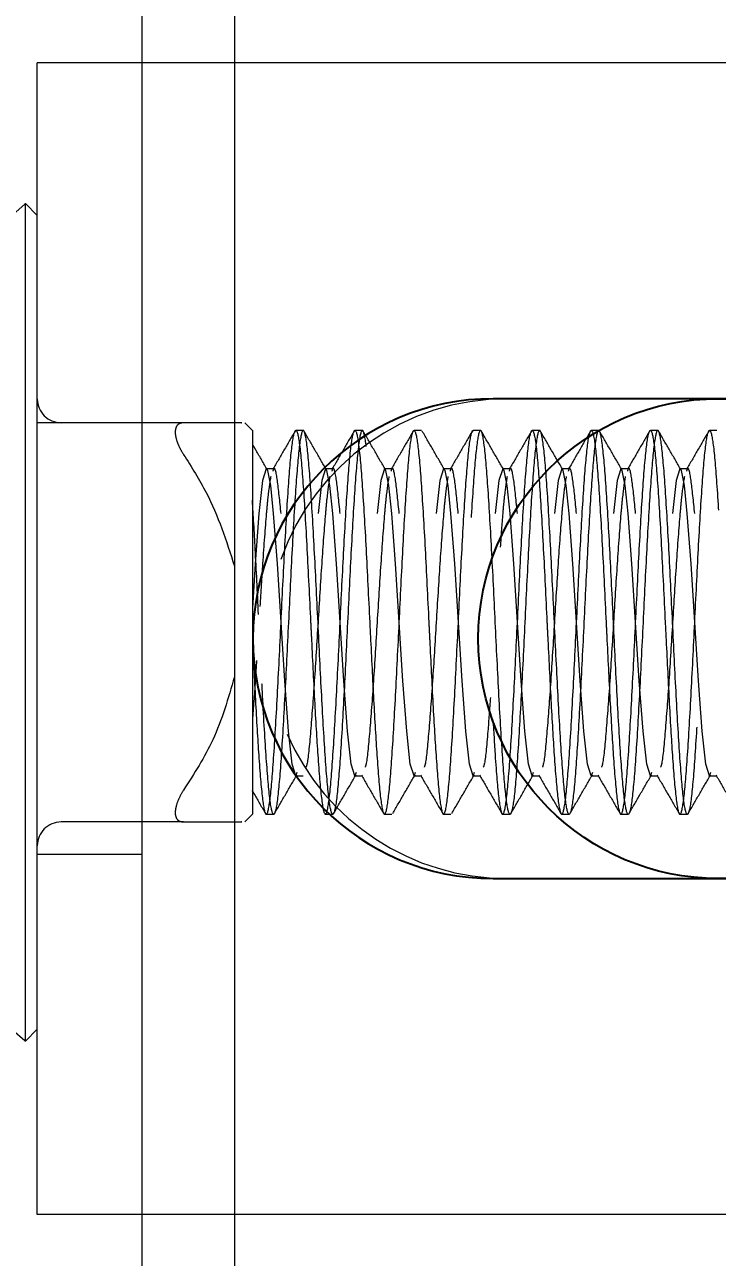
# Model space of a CAD drawing. Header units: millimetres. Extents: x 1293 to 41893, y 1011 to 26911.
# Drawn here: x 14288.15 to 14303.42, y 6759.18 to 6786.37 of the extents above; entities that cross this region are included whole.
import ezdxf

# ---------------------------------------------------------------- set-up
doc = ezdxf.new("R2010")
doc.units = ezdxf.units.MM
doc.header["$LTSCALE"] = 50
doc.linetypes.add('HIDDEN', pattern=[1.905, 1.27, -0.635])
doc.layers.add('CAPA_1', color=7, linetype='Continuous')
doc.styles.add('SLDTEXTSTYLE0', font='TXT', dxfattribs={"width": 0.75})
doc.dimstyles.new('SLDDIMSTYLE0', dxfattribs={"dimtxt": 100, "dimasz": 100, "dimexe": 0, "dimexo": 0.0625, "dimgap": 25, "dimtad": 2, "dimdec": 0, "dimlfac": 1.5, "dimrnd": 1e-09, "dimzin": 12, "dimdsep": 46, "dimtxsty": 'SLDTEXTSTYLE0', "dimsah": 1, "dimcen": 0.09, "dimadec": 0, "dimazin": 3, "dimtfac": 1, "dimtdec": 0, "dimtofl": 0, "dimtmove": 0, "dimatfit": 3, "dimfxl": 1, "dimfrac": 2, "dimtolj": 1, "dimtzin": 12, "dimarcsym": 0})

# ---------------------------------------------------------------- blocks, each defined once
blk = doc.blocks.new('_D_5')
at = {"layer": 'CAPA_1', "transparency": 16777216}
for p, q in [((11574.397, 7831.177), (17588.061, 7831.177)), ((17538.061, 7831.177), (17538.061, 4708.493)), ((16485.165, 4708.493), (17588.061, 4708.493))]:
    blk.add_line(p, q, dxfattribs=at)
for points in [[(17538.061, 7831.177), (17522.676, 7731.177), (17553.445, 7731.177)], [(17538.061, 4708.493), (17553.445, 4808.493), (17522.676, 4808.493)]]:
    blk.add_solid(points, dxfattribs=at)
at = {"layer": 'CAPA_1', "transparency": 16777216, "insert": (17409.154, 6122.057), "char_height": 100, "attachment_point": 1, "rotation": 90, "style": 'SLDTEXTSTYLE0'}
blk.add_mtext('4684', dxfattribs=at)
blk = doc.blocks.new('_D_14')
at = {"layer": 'CAPA_1', "transparency": 16777216}
for p, q in [((14179.915, 6343.653), (14179.915, 7568.725)), ((16745.162, 6492.001), (16745.162, 7568.725)), ((14179.915, 7518.725), (16745.162, 7518.725))]:
    blk.add_line(p, q, dxfattribs=at)
for points in [[(14179.915, 7518.725), (14279.915, 7503.341), (14279.915, 7534.11)], [(16745.162, 7518.725), (16645.162, 7534.11), (16645.162, 7503.341)]]:
    blk.add_solid(points, dxfattribs=at)
at = {"layer": 'CAPA_1', "transparency": 16777216, "insert": (15314.761, 7647.632), "char_height": 100, "attachment_point": 1, "style": 'SLDTEXTSTYLE0'}
blk.add_mtext('3848', dxfattribs=at)
blk = doc.blocks.new('_D_15')
at = {"layer": 'CAPA_1', "transparency": 16777216}
for p, q in [((6530.125, 8742.377), (6530.125, 9415.646)), ((16745.162, 6492.001), (16745.162, 9415.646)), ((6530.125, 9365.646), (16745.162, 9365.646))]:
    blk.add_line(p, q, dxfattribs=at)
for points in [[(6530.125, 9365.646), (6630.125, 9350.262), (6630.125, 9381.031)], [(16745.162, 9365.646), (16645.162, 9381.031), (16645.162, 9350.262)]]:
    blk.add_solid(points, dxfattribs=at)
at = {"layer": 'CAPA_1', "transparency": 16777216, "insert": (11452.921, 9494.553), "char_height": 100, "attachment_point": 1, "style": 'SLDTEXTSTYLE0'}
blk.add_mtext('15323', dxfattribs=at)

msp = doc.modelspace()

# ---------------------------------------------------------------- linework, layer by layer
at = {"color": 1, "linetype": 'HIDDEN', "lineweight": 18}
for p, q in [((14292.775483, 7081.6622403), (14292.775483, 6224.3595736)), ((14290.743483, 6746.1595736), (14290.743483, 6799.4929069)), ((14288.4308163, 6760.1262403), (14288.4308163, 6785.5262403)), ((14316.3601497, 6785.5262403), (14288.4308163, 6785.5262403)), ((14288.1698713, 6763.9504619), (14288.1698713, 6782.4216853)), ((14288.4308163, 6782.1607403), (14288.1698713, 6782.4216853)), ((14291.655661, 6777.5887403), (14288.4308163, 6777.5887403)), ((14293.1721497, 6777.4194069), (14293.0028163, 6777.5887403)), ((14293.1721497, 6777.4194069), (14293.1721497, 6768.9527403)), ((14294.2923548, 6777.4194069), (14294.1295343, 6777.4194069)), ((14295.5949189, 6777.4194069), (14295.4320984, 6777.4194069)), ((14296.897483, 6777.4194069), (14296.7346625, 6777.4194069)), ((14298.2000471, 6777.4194069), (14298.0372266, 6777.4194069)), ((14299.5026112, 6777.4194069), (14299.3397907, 6777.4194069)), ((14300.8051753, 6777.4194069), (14300.6423548, 6777.4194069)), ((14302.1077394, 6777.4194069), (14301.9449189, 6777.4194069)), ((14303.4103035, 6777.4194069), (14303.247483, 6777.4194069)), ((14293.6410419, 6776.5733667), (14293.4782214, 6776.5733667)), ((14294.943606, 6776.5733667), (14294.7807855, 6776.5733667)), ((14296.2461701, 6776.5733667), (14296.0833496, 6776.5733667)), ((14297.5487342, 6776.5733667), (14297.3859137, 6776.5733667)), ((14298.8512983, 6776.5733667), (14298.6884778, 6776.5733667)), ((14300.1538624, 6776.5733667), (14299.9910419, 6776.5733667)), ((14301.4564265, 6776.5733667), (14301.293606, 6776.5733667)), ((14302.7589906, 6776.5733667), (14302.5961701, 6776.5733667)), ((14294.1295035, 6769.7987805), (14294.292324, 6769.7987805)), ((14295.4320676, 6769.7987805), (14295.5948881, 6769.7987805)), ((14296.7346317, 6769.7987805), (14296.8974522, 6769.7987805)), ((14298.0371958, 6769.7987805), (14298.2000163, 6769.7987805)), ((14299.3397599, 6769.7987805), (14299.5025804, 6769.7987805)), ((14300.642324, 6769.7987805), (14300.8051445, 6769.7987805)), ((14301.9448881, 6769.7987805), (14302.1077086, 6769.7987805)), ((14303.2474522, 6769.7987805), (14303.4102727, 6769.7987805)), ((14293.0028163, 6768.7834069), (14293.1721497, 6768.9527403)), ((14293.4782522, 6768.9527403), (14293.6410727, 6768.9527403)), ((14294.7808163, 6768.9527403), (14294.9436368, 6768.9527403)), ((14296.0833804, 6768.9527403), (14296.2462009, 6768.9527403)), ((14297.3859445, 6768.9527403), (14297.548765, 6768.9527403)), ((14298.6885086, 6768.9527403), (14298.8513292, 6768.9527403)), ((14299.9910727, 6768.9527403), (14300.1538933, 6768.9527403)), ((14301.2936368, 6768.9527403), (14301.4564574, 6768.9527403)), ((14302.5962009, 6768.9527403), (14302.7590215, 6768.9527403)), ((14291.655661, 6768.7834069), (14288.9557497, 6768.7834069)), ((14290.743483, 6768.0637403), (14288.4308163, 6768.0637403)), ((14288.1698713, 6763.9504619), (14288.4308163, 6764.2114069)), ((14316.3601497, 6760.1262403), (14288.4308163, 6760.1262403))]:
    msp.add_line(p, q, dxfattribs=at)
at = {"color": 7, "linetype": 'Continuous', "lineweight": 25}
for p, q in [((14305.143483, 6778.1179069), (14298.4768163, 6778.1179069)), ((14298.4768163, 6767.5345736), (14305.143483, 6767.5345736))]:
    msp.add_line(p, q, dxfattribs=at)
at = {"color": 1, "linetype": 'HIDDEN', "lineweight": 18, "flags": 128}
for points in [[(14294.1529897, 6769.8729486), (14294.1295343, 6769.7987805), (14294.0477417, 6770.0574155), (14293.9673226, 6770.7885616), (14293.8847749, 6771.8924704), (14293.7230116, 6774.4796768), (14293.6404639, 6775.5835856), (14293.5765446, 6776.2027384), (14293.5101899, 6776.5322231), (14293.4782522, 6776.5733667), (14293.3964597, 6776.3147317), (14293.3160406, 6775.5835856), (14293.2334928, 6774.4796768), (14293.1721497, 6773.5000929)], [(14295.4555539, 6769.8729486), (14295.4320984, 6769.7987805), (14295.3503058, 6770.0574155), (14295.2698867, 6770.7885616), (14295.187339, 6771.8924704), (14295.0255757, 6774.4796768), (14294.943028, 6775.5835856), (14294.8791087, 6776.2027384), (14294.812754, 6776.5322231), (14294.7808163, 6776.5733667), (14294.6990238, 6776.3147317), (14294.6186047, 6775.5835856)], [(14296.758118, 6769.8729486), (14296.7346625, 6769.7987805), (14296.6528699, 6770.0574155), (14296.5724508, 6770.7885616), (14296.4899031, 6771.8924704), (14296.3281398, 6774.4796768), (14296.2455921, 6775.5835856), (14296.1816728, 6776.2027384), (14296.1153181, 6776.5322231), (14296.0833804, 6776.5733667), (14296.0015879, 6776.3147317), (14295.9211688, 6775.5835856)], [(14298.0606821, 6769.8729486), (14298.0372266, 6769.7987805), (14297.955434, 6770.0574155), (14297.8750149, 6770.7885616), (14297.7924672, 6771.8924704), (14297.6307039, 6774.4796768), (14297.5481562, 6775.5835856), (14297.4842369, 6776.2027384), (14297.4178822, 6776.5322231), (14297.3859445, 6776.5733667), (14297.304152, 6776.3147317), (14297.2237329, 6775.5835856)], [(14299.3632462, 6769.8729486), (14299.3397907, 6769.7987805), (14299.2579981, 6770.0574155), (14299.177579, 6770.7885616), (14299.0950313, 6771.8924704), (14298.933268, 6774.4796768), (14298.8507203, 6775.5835856), (14298.786801, 6776.2027384), (14298.7204463, 6776.5322231), (14298.6885086, 6776.5733667), (14298.6067161, 6776.3147317), (14298.526297, 6775.5835856)], [(14300.6658103, 6769.8729486), (14300.6423548, 6769.7987805), (14300.5605622, 6770.0574155), (14300.4801431, 6770.7885616), (14300.3975954, 6771.8924704), (14300.2358321, 6774.4796768), (14300.1532844, 6775.5835856), (14300.0893651, 6776.2027384), (14300.0230104, 6776.5322231), (14299.9910727, 6776.5733667), (14299.9092802, 6776.3147317), (14299.8288611, 6775.5835856)], [(14301.9683744, 6769.8729486), (14301.9449189, 6769.7987805), (14301.8631263, 6770.0574155), (14301.7827072, 6770.7885616), (14301.7001595, 6771.8924704), (14301.5383962, 6774.4796768), (14301.4558485, 6775.5835856), (14301.3919292, 6776.2027384), (14301.3255745, 6776.5322231), (14301.2936368, 6776.5733667), (14301.2118443, 6776.3147317), (14301.1314252, 6775.5835856)], [(14303.2709385, 6769.8729486), (14303.247483, 6769.7987805), (14303.1656904, 6770.0574155), (14303.0852713, 6770.7885616), (14303.0027236, 6771.8924704), (14302.8409603, 6774.4796768), (14302.7584126, 6775.5835856), (14302.6944933, 6776.2027384), (14302.6281386, 6776.5322231), (14302.5962009, 6776.5733667), (14302.5144084, 6776.3147317), (14302.4339893, 6775.5835856)]]:
    msp.add_lwpolyline(points, dxfattribs=at)
at = {"color": 7, "linetype": 'Continuous', "lineweight": 25}
msp.add_circle((14303.443483, 6772.8262403), 5.2916667, dxfattribs=at)
at = {"color": 1, "linetype": 'HIDDEN', "lineweight": 18}
for centre, radius, start, end in [((14295.9109131, 6773.1860736), 12.0520968, 130.0713965, 181.73745707), ((14288.261483, 6782.2792736), 0.1693333, 122.75267576, 130.0713965), ((14288.9557497, 6778.1136736), 0.5249333, 180, 270), ((14298.793483, 6772.8262403), 5.2916667, 90, 160.76252286), ((14298.793483, 6772.8262403), 5.2916667, 203.46055705, 270), ((14288.9557497, 6768.2584736), 0.5249333, 90, 180), ((14295.9109131, 6773.1860736), 12.0520968, 202.702482, 229.9286035), ((14288.261483, 6764.0928736), 0.1693333, 229.9286035, 237.24732424)]:
    msp.add_arc(centre, radius, start, end, dxfattribs=at)
at = {"color": 7, "linetype": 'Continuous', "lineweight": 25}
msp.add_arc((14298.4768163, 6772.8262403), 5.2916667, 90, 270, dxfattribs=at)
at = {"color": 1, "linetype": 'HIDDEN', "lineweight": 18}
for points, knots in [([(14291.655661, 6777.5887403), (14291.6155714, 6777.5833943), (14291.5415727, 6777.5735264), (14291.4781279, 6777.4867615), (14291.4640938, 6777.3591415), (14291.4970177, 6777.2019856), (14291.5622795, 6777.0396398), (14291.6248931, 6776.9354914), (14291.655661, 6776.8843136)], [0, 0, 0, 0, 0.1999173499, 0.3690131479, 0.538862003, 0.6915059205, 0.8484080515, 1, 1, 1, 1]), ([(14292.9338686, 6777.5887403), (14292.9421734, 6777.5887403), (14292.9707726, 6777.5887403), (14292.3602449, 6777.5887403), (14291.8237093, 6777.5887403), (14291.655661, 6777.5887403)], [0, 0, 0, 0, 0.2193874824, 0.7555043798, 1, 1, 1, 1]), ([(14293.1721497, 6772.793622), (14293.1955816, 6772.3135475), (14293.2426932, 6771.3483235), (14293.3195302, 6770.0800538), (14293.396215, 6769.1729076), (14293.4782592, 6768.8422645), (14293.5602614, 6769.1732514), (14293.640145, 6770.1150348), (14293.723245, 6771.5237373), (14293.8038933, 6773.186074), (14293.8845415, 6774.8484084), (14293.9676417, 6776.2571177), (14294.0475243, 6777.1988761), (14294.1295301, 6777.5299568), (14294.211561, 6777.1989639), (14294.2913684, 6776.2567676), (14294.3747457, 6774.8497305), (14294.4341977, 6773.603831), (14294.492458, 6772.4402865), (14294.5450043, 6771.3495232), (14294.6221716, 6770.0796875), (14294.6987573, 6769.1730111), (14294.7808292, 6768.8422367), (14294.862824, 6769.1732588), (14294.9427095, 6770.1150328), (14295.025809, 6771.5237378), (14295.1064574, 6773.1860738), (14295.1871055, 6774.8484084), (14295.2702059, 6776.2571177), (14295.3500884, 6777.1988761), (14295.4320942, 6777.5299568), (14295.5141251, 6777.1989639), (14295.5939325, 6776.2567676), (14295.6773098, 6774.8497305), (14295.7367618, 6773.603831), (14295.7950221, 6772.4402865), (14295.8475684, 6771.3495232), (14295.9247357, 6770.0796875), (14296.0013214, 6769.1730111), (14296.0833933, 6768.8422367), (14296.1653881, 6769.1732588), (14296.2452736, 6770.1150328), (14296.3283731, 6771.5237378), (14296.4090215, 6773.1860738), (14296.4896697, 6774.8484084), (14296.57277, 6776.2571177), (14296.6526525, 6777.1988761), (14296.7346583, 6777.5299568), (14296.8166892, 6777.1989639), (14296.8964966, 6776.2567676), (14296.9798739, 6774.8497305), (14297.0393259, 6773.603831), (14297.0975862, 6772.4402865), (14297.1501325, 6771.3495232), (14297.2272998, 6770.0796875), (14297.3038855, 6769.1730111), (14297.3859574, 6768.8422367), (14297.4679522, 6769.1732588), (14297.5478377, 6770.1150328), (14297.6309372, 6771.5237381), (14297.7115856, 6773.1860729), (14297.7922337, 6774.8484118), (14297.8753342, 6776.2571049), (14297.955216, 6777.1989235), (14298.0372246, 6777.5297785), (14298.1192452, 6777.1996273), (14298.1990909, 6776.2542981), (14298.2719426, 6775.0330483), (14298.3157646, 6774.1357692), (14298.3325525, 6773.7920279)], [0, 0, 0, 0, 0.01387354305, 0.02789374722, 0.04360242679, 0.05939864632, 0.07519486585, 0.09090354542, 0.10674808903, 0.12248613148, 0.13822417394, 0.15406871755, 0.16977739712, 0.18557361665, 0.20136983618, 0.21707851575, 0.23292305935, 0.24866110181, 0.25241254872, 0.26628609178, 0.28030629595, 0.29601497551, 0.31181119504, 0.32760741458, 0.34331609414, 0.35916063775, 0.37489868021, 0.39063672266, 0.40648126627, 0.42218994584, 0.43798616537, 0.4537823849, 0.46949106447, 0.48533560807, 0.50107365053, 0.50482509744, 0.5186986405, 0.53271884467, 0.54842752424, 0.56422374377, 0.5800199633, 0.59572864287, 0.61157318647, 0.62731122893, 0.64304927138, 0.65889381499, 0.67460249456, 0.69039871409, 0.70619493362, 0.72190361319, 0.7377481568, 0.75348619925, 0.75723764616, 0.77111118922, 0.78513139339, 0.80084007296, 0.81663629249, 0.83243251202, 0.84814119159, 0.86398573519, 0.87972377765, 0.8954618201, 0.91130636371, 0.92701504328, 0.94281126281, 0.95860748234, 0.97431616191, 0.99016070552, 1, 1, 1, 1]), ([(14310.2116057, 6773.9288352), (14310.1970852, 6774.2255574), (14310.1555215, 6775.0748996), (14310.0849799, 6776.2534538), (14310.0051449, 6777.1998541), (14309.9231214, 6777.5297176), (14309.8411136, 6777.1989397), (14309.7612316, 6776.2571005), (14309.6781312, 6774.8484131), (14309.597483, 6773.1860723), (14309.5168349, 6771.5237396), (14309.4337342, 6770.1150276), (14309.3538531, 6769.1732779), (14309.271842, 6768.8421651), (14309.1898309, 6769.1732779), (14309.1099497, 6770.1150277), (14309.0268491, 6771.5237392), (14308.9462009, 6773.1860736), (14308.8655528, 6774.848408), (14308.7824522, 6776.2571195), (14308.702571, 6777.1988693), (14308.6205599, 6777.5299821), (14308.5385488, 6777.1988693), (14308.4586677, 6776.2571195), (14308.375567, 6774.848408), (14308.2949189, 6773.1860736), (14308.2142708, 6771.5237392), (14308.1311701, 6770.1150277), (14308.051289, 6769.1732779), (14307.9692779, 6768.8421651), (14307.8872668, 6769.1732779), (14307.8073856, 6770.1150277), (14307.724285, 6771.5237392), (14307.6436368, 6773.1860736), (14307.5629887, 6774.848408), (14307.4798881, 6776.2571195), (14307.4000069, 6777.1988693), (14307.3179958, 6777.5299821), (14307.2359847, 6777.1988693), (14307.1561036, 6776.2571195), (14307.0730029, 6774.848408), (14306.9923548, 6773.1860736), (14306.9117067, 6771.5237392), (14306.828606, 6770.1150277), (14306.7487248, 6769.1732779), (14306.6667138, 6768.8421651), (14306.5847027, 6769.1732779), (14306.5048215, 6770.1150277), (14306.4217209, 6771.5237392), (14306.3410727, 6773.1860736), (14306.2604246, 6774.848408), (14306.177324, 6776.2571195), (14306.0974428, 6777.1988693), (14306.0154317, 6777.5299821), (14305.9334206, 6777.1988693), (14305.8535395, 6776.2571195), (14305.7704388, 6774.848408), (14305.6897907, 6773.1860736), (14305.6091426, 6771.5237392), (14305.5260419, 6770.1150277), (14305.4461607, 6769.1732779), (14305.3641497, 6768.8421651), (14305.2821386, 6769.1732779), (14305.2022574, 6770.1150277), (14305.1191568, 6771.5237392), (14305.0385086, 6773.1860736), (14304.9578605, 6774.848408), (14304.8747598, 6776.2571195), (14304.7948787, 6777.1988693), (14304.7128676, 6777.5299821), (14304.6308565, 6777.1988693), (14304.5509754, 6776.2571195), (14304.4678747, 6774.848408), (14304.3872266, 6773.1860736), (14304.3065785, 6771.5237392), (14304.2234778, 6770.1150277), (14304.1435966, 6769.1732779), (14304.0615856, 6768.8421651), (14303.9795745, 6769.1732779), (14303.8996933, 6770.1150277), (14303.8165927, 6771.5237392), (14303.7359445, 6773.1860736), (14303.6552964, 6774.848408), (14303.5721957, 6776.2571195), (14303.4923146, 6777.1988693), (14303.4103035, 6777.5299821), (14303.3282924, 6777.1988693), (14303.2484113, 6776.2571195), (14303.1653106, 6774.848408), (14303.0846625, 6773.1860736), (14303.0040144, 6771.5237392), (14302.9209137, 6770.1150277), (14302.8410325, 6769.1732779), (14302.7590215, 6768.8421651), (14302.6770104, 6769.1732779), (14302.5971292, 6770.1150277), (14302.5140286, 6771.5237392), (14302.4333804, 6773.1860736), (14302.3527323, 6774.848408), (14302.2696316, 6776.2571195), (14302.1897505, 6777.1988693), (14302.1077394, 6777.5299821), (14302.0257283, 6777.1988693), (14301.9458472, 6776.2571195), (14301.8627465, 6774.848408), (14301.7820984, 6773.1860736), (14301.7014503, 6771.5237392), (14301.6183496, 6770.1150277), (14301.5384684, 6769.1732779), (14301.4564574, 6768.8421651), (14301.3744463, 6769.1732779), (14301.2945651, 6770.1150277), (14301.2114645, 6771.5237392), (14301.1308163, 6773.1860736), (14301.0501682, 6774.848408), (14300.9670675, 6776.2571195), (14300.8871864, 6777.1988693), (14300.8051753, 6777.5299821), (14300.7231642, 6777.1988693), (14300.6432831, 6776.2571195), (14300.5601824, 6774.848408), (14300.4795343, 6773.1860736), (14300.3988862, 6771.5237392), (14300.3157855, 6770.1150277), (14300.2359043, 6769.1732779), (14300.1538933, 6768.8421651), (14300.0718822, 6769.1732779), (14299.992001, 6770.1150277), (14299.9089004, 6771.5237392), (14299.8282522, 6773.1860736), (14299.7476041, 6774.848408), (14299.6645034, 6776.2571195), (14299.5846223, 6777.1988693), (14299.5026112, 6777.5299821), (14299.4206001, 6777.1988693), (14299.340719, 6776.2571195), (14299.2576183, 6774.848408), (14299.1769702, 6773.1860736), (14299.096322, 6771.5237392), (14299.0132214, 6770.1150277), (14298.9333402, 6769.1732779), (14298.8513292, 6768.8421651), (14298.7693181, 6769.1732779), (14298.6894369, 6770.1150277), (14298.6063363, 6771.5237392), (14298.5256881, 6773.1860736), (14298.44504, 6774.848408), (14298.3619393, 6776.2571195), (14298.2820582, 6777.1988693), (14298.2000471, 6777.5299821), (14298.118036, 6777.1988693), (14298.0381549, 6776.2571195), (14297.9550542, 6774.848408), (14297.8744061, 6773.1860736), (14297.7937579, 6771.5237392), (14297.7106573, 6770.1150277), (14297.6307761, 6769.1732779), (14297.548765, 6768.8421651), (14297.466754, 6769.1732779), (14297.3868728, 6770.1150277), (14297.3037722, 6771.5237392), (14297.223124, 6773.1860736), (14297.1424759, 6774.848408), (14297.0593752, 6776.2571195), (14296.9794941, 6777.1988693), (14296.897483, 6777.5299821), (14296.8154719, 6777.1988693), (14296.7355908, 6776.2571195), (14296.6524901, 6774.848408), (14296.571842, 6773.1860736), (14296.4911938, 6771.5237392), (14296.4080932, 6770.1150277), (14296.328212, 6769.1732779), (14296.2462009, 6768.8421651), (14296.1641899, 6769.1732779), (14296.0843087, 6770.1150277), (14296.001208, 6771.5237392), (14295.9205599, 6773.1860736), (14295.8399118, 6774.848408), (14295.7568111, 6776.2571195), (14295.67693, 6777.1988693), (14295.5949189, 6777.5299821), (14295.5129078, 6777.1988693), (14295.4330267, 6776.2571195), (14295.349926, 6774.848408), (14295.2692779, 6773.1860736), (14295.1886297, 6771.5237392), (14295.1055291, 6770.1150277), (14295.0256479, 6769.1732779), (14294.9436368, 6768.8421651), (14294.8616258, 6769.1732779), (14294.7817446, 6770.1150277), (14294.6986439, 6771.5237392), (14294.6179958, 6773.1860736), (14294.5373477, 6774.848408), (14294.454247, 6776.2571195), (14294.3743659, 6777.1988693), (14294.2923548, 6777.5299822), (14294.2103437, 6777.1988693), (14294.1304626, 6776.2571198), (14294.0473619, 6774.8484071), (14293.9667138, 6773.186077), (14293.8860655, 6771.5237265), (14293.8029654, 6770.1150751), (14293.7230821, 6769.1731024), (14293.6410793, 6768.8428242), (14293.5590374, 6769.1708243), (14293.479271, 6770.1241615), (14293.4190319, 6771.108722), (14293.3875661, 6771.7434177), (14293.3832023, 6771.8314387)], [0, 0, 0, 0, 0.0026095647, 0.0074696576, 0.0122880761, 0.0171333463, 0.0219786165, 0.026797035, 0.0316571279, 0.0364845531, 0.0413119783, 0.0461720712, 0.0509904897, 0.0558357599, 0.0606810301, 0.0654994486, 0.0703595415, 0.0751869667, 0.0800143919, 0.0848744848, 0.0896929033, 0.0945381735, 0.0993834437, 0.1042018622, 0.1090619551, 0.1138893803, 0.1187168055, 0.1235768984, 0.1283953169, 0.1332405871, 0.1380858573, 0.1429042758, 0.1477643687, 0.1525917939, 0.1574192191, 0.162279312, 0.1670977305, 0.1719430007, 0.1767882709, 0.1816066894, 0.1864667823, 0.1912942075, 0.1961216327, 0.2009817256, 0.2058001441, 0.2106454143, 0.2154906845, 0.220309103, 0.2251691959, 0.2299966211, 0.2348240463, 0.2396841392, 0.2445025577, 0.2493478279, 0.2541930981, 0.2590115166, 0.2638716095, 0.2686990347, 0.2735264599, 0.2783865528, 0.2832049713, 0.2880502415, 0.2928955117, 0.2977139302, 0.3025740231, 0.3074014483, 0.3122288735, 0.3170889664, 0.3219073849, 0.3267526551, 0.3315979253, 0.3364163438, 0.3412764367, 0.3461038619, 0.350931287, 0.35579138, 0.3606097985, 0.3654550687, 0.3703003389, 0.3751187574, 0.3799788503, 0.3848062755, 0.3896337006, 0.3944937936, 0.3993122121, 0.4041574823, 0.4090027524, 0.413821171, 0.4186812639, 0.4235086891, 0.4283361142, 0.4331962072, 0.4380146257, 0.4428598959, 0.447705166, 0.4525235846, 0.4573836775, 0.4622111027, 0.4670385278, 0.4718986207, 0.4767170393, 0.4815623095, 0.4864075796, 0.4912259982, 0.4960860911, 0.5009135162, 0.5057409414, 0.5106010343, 0.5154194529, 0.520264723, 0.5251099932, 0.5299284117, 0.5347885047, 0.5396159298, 0.544443355, 0.5493034479, 0.5541218665, 0.5589671366, 0.5638124068, 0.5686308253, 0.5734909183, 0.5783183434, 0.5831457686, 0.5880058615, 0.5928242801, 0.5976695502, 0.6025148204, 0.6073332389, 0.6121933319, 0.617020757, 0.6218481822, 0.6267082751, 0.6315266936, 0.6363719638, 0.641217234, 0.6460356525, 0.6508957454, 0.6557231706, 0.6605505958, 0.6654106887, 0.6702291072, 0.6750743774, 0.6799196476, 0.6847380661, 0.689598159, 0.6944255842, 0.6992530094, 0.7041131023, 0.7089315208, 0.713776791, 0.7186220612, 0.7234404797, 0.7283005726, 0.7331279978, 0.737955423, 0.7428155159, 0.7476339344, 0.7524792046, 0.7573244748, 0.7621428933, 0.7670029862, 0.7718304114, 0.7766578366, 0.7815179295, 0.786336348, 0.7911816182, 0.7960268884, 0.8008453069, 0.8057053998, 0.810532825, 0.8153602502, 0.8202203431, 0.8250387616, 0.8298840318, 0.834729302, 0.8395477205, 0.8444078134, 0.8492352386, 0.8540626638, 0.8589227567, 0.8637411752, 0.8685864454, 0.8734317156, 0.8782501341, 0.883110227, 0.8879376522, 0.8927650774, 0.8976251703, 0.9024435888, 0.907288859, 0.9121341292, 0.9169525477, 0.9218126406, 0.9266400658, 0.931467491, 0.9363275839, 0.9411460024, 0.9459912726, 0.9508365428, 0.9556549613, 0.9605150542, 0.9653424794, 0.9701699046, 0.9750299975, 0.979848416, 0.9846936862, 0.9895389564, 0.9943573749, 0.9992174678, 1, 1, 1, 1]), ([(14294.1131645, 6777.4056304), (14294.0312255, 6777.2642243), (14293.8673808, 6776.9814695), (14293.7034318, 6776.6988936), (14293.621474, 6776.5576344)], [0, 0, 0, 0, 0.5001016518, 1, 1, 1, 1]), ([(14294.8042746, 6776.5509405), (14294.7221166, 6776.6924789), (14294.5577396, 6776.9756606), (14294.3935525, 6777.2590329), (14294.3114285, 6777.4007715)], [0, 0, 0, 0, 0.4998149342, 1, 1, 1, 1]), ([(14295.4157286, 6777.4056304), (14295.3337896, 6777.2642243), (14295.1699449, 6776.9814695), (14295.0059959, 6776.6988936), (14294.9240381, 6776.5576344)], [0, 0, 0, 0, 0.5001016518, 1, 1, 1, 1]), ([(14296.1068387, 6776.5509405), (14296.0246807, 6776.6924789), (14295.8603037, 6776.9756606), (14295.6961166, 6777.2590329), (14295.6139926, 6777.4007715)], [0, 0, 0, 0, 0.4998149342, 1, 1, 1, 1]), ([(14296.7182927, 6777.4056304), (14296.6363537, 6777.2642243), (14296.472509, 6776.9814695), (14296.30856, 6776.6988936), (14296.2266022, 6776.5576344)], [0, 0, 0, 0, 0.5001016518, 1, 1, 1, 1]), ([(14297.4094028, 6776.5509405), (14297.3272448, 6776.6924789), (14297.1628678, 6776.9756606), (14296.9986807, 6777.2590329), (14296.9165567, 6777.4007715)], [0, 0, 0, 0, 0.4998149342, 1, 1, 1, 1]), ([(14298.0208568, 6777.4056304), (14297.9389178, 6777.2642243), (14297.7750731, 6776.9814695), (14297.6111241, 6776.6988936), (14297.5291663, 6776.5576344)], [0, 0, 0, 0, 0.5001016518, 1, 1, 1, 1]), ([(14298.7119669, 6776.5509405), (14298.6298089, 6776.6924789), (14298.4654319, 6776.9756606), (14298.3012448, 6777.2590329), (14298.2191209, 6777.4007715)], [0, 0, 0, 0, 0.4998149342, 1, 1, 1, 1]), ([(14298.4749531, 6771.0339245), (14298.492142, 6770.738883), (14298.5367466, 6769.9732592), (14298.6064927, 6769.180485), (14298.6885099, 6768.8402291), (14298.7705194, 6769.1737933), (14298.850401, 6770.1148885), (14298.9335015, 6771.5237764), (14299.0141496, 6773.1860636), (14299.0947979, 6774.8484112), (14299.1778982, 6776.257117), (14299.2577807, 6777.1988763), (14299.3397865, 6777.5299567), (14299.4218174, 6777.1989639), (14299.5016248, 6776.2567676), (14299.5850021, 6774.8497305), (14299.6444541, 6773.603831), (14299.7027144, 6772.4402865), (14299.7552607, 6771.3495232), (14299.832428, 6770.0796875), (14299.9090137, 6769.1730111), (14299.9910856, 6768.8422367), (14300.0730804, 6769.1732588), (14300.1529659, 6770.1150328), (14300.2360654, 6771.5237378), (14300.3167138, 6773.1860738), (14300.397362, 6774.8484084), (14300.4804623, 6776.2571177), (14300.5603448, 6777.1988761), (14300.6423506, 6777.5299568), (14300.7243815, 6777.1989639), (14300.8041889, 6776.2567676), (14300.8875662, 6774.8497305), (14300.9470182, 6773.603831), (14301.0052785, 6772.4402865), (14301.0578248, 6771.3495232), (14301.1349921, 6770.0796875), (14301.2115778, 6769.1730111), (14301.2936497, 6768.8422367), (14301.3756445, 6769.1732588), (14301.45553, 6770.1150328), (14301.5386295, 6771.5237378), (14301.6192779, 6773.1860738), (14301.6999261, 6774.8484084), (14301.7830264, 6776.2571177), (14301.8629089, 6777.1988761), (14301.9449147, 6777.5299568), (14302.0269456, 6777.1989639), (14302.106753, 6776.2567676), (14302.1901304, 6774.8497305), (14302.2495823, 6773.603831), (14302.3078426, 6772.4402865), (14302.3603889, 6771.3495232), (14302.4375562, 6770.0796875), (14302.5141419, 6769.1730111), (14302.5962138, 6768.8422367), (14302.6782086, 6769.1732588), (14302.7580941, 6770.1150328), (14302.8411936, 6771.5237378), (14302.921842, 6773.1860738), (14303.0024902, 6774.8484084), (14303.0855905, 6776.2571177), (14303.165473, 6777.1988761), (14303.2474788, 6777.5299568), (14303.3295097, 6777.1989639), (14303.4093171, 6776.2567676), (14303.4926945, 6774.8497305), (14303.5521464, 6773.603831), (14303.6104067, 6772.4402865), (14303.662953, 6771.3495232), (14303.7401203, 6770.0796875), (14303.816706, 6769.1730111), (14303.8987779, 6768.8422367), (14303.9807727, 6769.1732588), (14304.0606582, 6770.1150328), (14304.1437577, 6771.5237378), (14304.2244061, 6773.1860738), (14304.3050543, 6774.8484084), (14304.3881546, 6776.2571177), (14304.4680371, 6777.1988761), (14304.5500429, 6777.5299568), (14304.6320738, 6777.1989639), (14304.7118812, 6776.2567676), (14304.7952586, 6774.8497305), (14304.8547105, 6773.603831), (14304.9129708, 6772.4402865), (14304.9655171, 6771.3495232), (14305.0426844, 6770.0796875), (14305.1192701, 6769.1730111), (14305.201342, 6768.8422367), (14305.2833368, 6769.1732588), (14305.3632223, 6770.1150328), (14305.4463218, 6771.5237378), (14305.5269702, 6773.1860738), (14305.6076184, 6774.8484084), (14305.6907187, 6776.2571177), (14305.7706012, 6777.1988761), (14305.852607, 6777.5299568), (14305.9346379, 6777.1989639), (14306.0144453, 6776.2567676), (14306.0978227, 6774.8497305), (14306.1572746, 6773.603831), (14306.2155349, 6772.4402865), (14306.2680812, 6771.3495232), (14306.3452485, 6770.0796875), (14306.4218342, 6769.1730111), (14306.5039061, 6768.8422367), (14306.5859009, 6769.1732588), (14306.6657864, 6770.1150328), (14306.7488859, 6771.5237378), (14306.8295343, 6773.1860738), (14306.9101825, 6774.8484084), (14306.9932828, 6776.2571177), (14307.0731653, 6777.1988761), (14307.1551711, 6777.5299568), (14307.237202, 6777.1989639), (14307.3170094, 6776.2567676), (14307.4003868, 6774.8497305), (14307.4598387, 6773.603831), (14307.518099, 6772.4402865), (14307.5706453, 6771.3495232), (14307.6478126, 6770.0796875), (14307.7243983, 6769.1730111), (14307.8064702, 6768.8422367), (14307.888465, 6769.1732588), (14307.9683505, 6770.1150328), (14308.05145, 6771.5237378), (14308.1320984, 6773.1860738), (14308.2127466, 6774.8484084), (14308.2958469, 6776.2571177), (14308.3757294, 6777.1988761), (14308.4577352, 6777.5299568), (14308.5397661, 6777.1989639), (14308.6195735, 6776.2567676), (14308.7029509, 6774.8497305), (14308.7624028, 6773.603831), (14308.8206631, 6772.4402865), (14308.8732094, 6771.3495232), (14308.9503767, 6770.0796875), (14309.0269624, 6769.1730111), (14309.1090343, 6768.8422367), (14309.1910291, 6769.1732589), (14309.2709146, 6770.1150325), (14309.3540141, 6771.5237391), (14309.4346625, 6773.1860692), (14309.5153108, 6774.8484258), (14309.5984106, 6776.2570526), (14309.6782949, 6777.1991175), (14309.7602943, 6777.5290501), (14309.842349, 6777.2023392), (14309.9220678, 6776.2442028), (14309.9779317, 6775.3451071), (14310.0050862, 6774.8023125), (14310.0050979, 6774.8020795)], [0, 0, 0, 0, 0.00440827, 0.0114393246, 0.0185095613, 0.025579798, 0.0326108526, 0.0397027187, 0.0467469158, 0.053791113, 0.060882979, 0.0679140337, 0.0749842703, 0.082054507, 0.0890855616, 0.0961774277, 0.1032216248, 0.1049007366, 0.1111104017, 0.1173857108, 0.1244167655, 0.1314870021, 0.1385572388, 0.1455882934, 0.1526801595, 0.1597243566, 0.1667685538, 0.1738604199, 0.1808914745, 0.1879617112, 0.1950319478, 0.2020630024, 0.2091548685, 0.2161990657, 0.2178781774, 0.2240878425, 0.2303631517, 0.2373942063, 0.244464443, 0.2515346796, 0.2585657342, 0.2656576003, 0.2727017975, 0.2797459946, 0.2868378607, 0.2938689153, 0.300939152, 0.3080093886, 0.3150404433, 0.3221323093, 0.3291765065, 0.3308556182, 0.3370652833, 0.3433405925, 0.3503716471, 0.3574418838, 0.3645121204, 0.3715431751, 0.3786350411, 0.3856792383, 0.3927234355, 0.3998153015, 0.4068463561, 0.4139165928, 0.4209868295, 0.4280178841, 0.4351097502, 0.4421539473, 0.4438330591, 0.4500427241, 0.4563180333, 0.4633490879, 0.4704193246, 0.4774895613, 0.4845206159, 0.491612482, 0.4986566791, 0.5057008763, 0.5127927423, 0.519823797, 0.5268940336, 0.5339642703, 0.5409953249, 0.548087191, 0.5551313881, 0.5568104999, 0.563020165, 0.5692954741, 0.5763265288, 0.5833967654, 0.5904670021, 0.5974980567, 0.6045899228, 0.6116341199, 0.6186783171, 0.6257701832, 0.6328012378, 0.6398714745, 0.6469417111, 0.6539727657, 0.6610646318, 0.668108829, 0.6697879407, 0.6759976058, 0.682272915, 0.6893039696, 0.6963742063, 0.7034444429, 0.7104754975, 0.7175673636, 0.7246115608, 0.7316557579, 0.738747624, 0.7457786786, 0.7528489153, 0.7599191519, 0.7669502066, 0.7740420726, 0.7810862698, 0.7827653815, 0.7889750466, 0.7952503558, 0.8022814104, 0.8093516471, 0.8164218837, 0.8234529384, 0.8305448044, 0.8375890016, 0.8446331988, 0.8517250648, 0.8587561194, 0.8658263561, 0.8728965928, 0.8799276474, 0.8870195134, 0.8940637106, 0.8957428223, 0.9019524874, 0.9082277966, 0.9152588512, 0.9223290879, 0.9293993246, 0.9364303792, 0.9435222452, 0.9505664424, 0.9576106396, 0.9647025056, 0.9717335603, 0.9788037969, 0.9858740336, 0.9929050882, 0.9999969543, 1, 1, 1, 1]), ([(14299.3234209, 6777.4056304), (14299.2414819, 6777.2642243), (14299.0776372, 6776.9814695), (14298.9136882, 6776.6988936), (14298.8317304, 6776.5576344)], [0, 0, 0, 0, 0.5001016518, 1, 1, 1, 1]), ([(14300.0145311, 6776.5509405), (14299.932373, 6776.6924789), (14299.767996, 6776.9756606), (14299.6038089, 6777.2590329), (14299.521685, 6777.4007715)], [0, 0, 0, 0, 0.4998149342, 1, 1, 1, 1]), ([(14300.625985, 6777.4056304), (14300.544046, 6777.2642243), (14300.3802013, 6776.9814695), (14300.2162523, 6776.6988936), (14300.1342945, 6776.5576344)], [0, 0, 0, 0, 0.5001016518, 1, 1, 1, 1]), ([(14301.3170952, 6776.5509405), (14301.2349371, 6776.6924789), (14301.0705601, 6776.9756606), (14300.906373, 6777.2590329), (14300.8242491, 6777.4007715)], [0, 0, 0, 0, 0.4998149342, 1, 1, 1, 1]), ([(14301.9285491, 6777.4056304), (14301.8466101, 6777.2642243), (14301.6827654, 6776.9814695), (14301.5188164, 6776.6988936), (14301.4368586, 6776.5576344)], [0, 0, 0, 0, 0.5001016518, 1, 1, 1, 1]), ([(14302.6196593, 6776.5509405), (14302.5375012, 6776.6924789), (14302.3731242, 6776.9756606), (14302.2089371, 6777.2590329), (14302.1268132, 6777.4007715)], [0, 0, 0, 0, 0.4998149342, 1, 1, 1, 1]), ([(14303.2311132, 6777.4056304), (14303.1491742, 6777.2642243), (14302.9853295, 6776.9814695), (14302.8213805, 6776.6988936), (14302.7394227, 6776.5576344)], [0, 0, 0, 0, 0.5001016518, 1, 1, 1, 1]), ([(14293.5017105, 6776.5509405), (14293.4195431, 6776.6924696), (14293.3161955, 6776.8704804), (14293.2129673, 6777.0486111), (14293.1918115, 6777.0851174)], [0, 0, 0, 0, 0.79505862927, 1, 1, 1, 1]), ([(14291.655661, 6776.8843136), (14291.8307285, 6776.6101789), (14292.3182867, 6775.8467209), (14292.5969069, 6774.9818395), (14292.775483, 6774.4275109)], [0, 0, 0, 0, 0.3590698635, 1, 1, 1, 1]), ([(14293.8032844, 6775.5835856), (14293.7765791, 6775.8538179), (14293.7230192, 6776.3957927), (14293.6616373, 6776.644541), (14293.6280279, 6776.5430117), (14293.6215142, 6776.5233345)], [0, 0, 0, 0, 0.4449721179, 0.8924308258, 1, 1, 1, 1]), ([(14295.1058485, 6775.5835856), (14295.0791432, 6775.8538179), (14295.0255833, 6776.3957927), (14294.9642014, 6776.644541), (14294.930592, 6776.5430117), (14294.9240783, 6776.5233345)], [0, 0, 0, 0, 0.4449721179, 0.8924308258, 1, 1, 1, 1]), ([(14296.4084126, 6775.5835856), (14296.3817073, 6775.8538179), (14296.3281474, 6776.3957927), (14296.2667655, 6776.644541), (14296.2331561, 6776.5430117), (14296.2266424, 6776.5233345)], [0, 0, 0, 0, 0.4449721179, 0.8924308258, 1, 1, 1, 1]), ([(14297.7109767, 6775.5835856), (14297.6842714, 6775.8538179), (14297.6307115, 6776.3957927), (14297.5693296, 6776.644541), (14297.5357202, 6776.5430117), (14297.5292065, 6776.5233345)], [0, 0, 0, 0, 0.4449721179, 0.8924308258, 1, 1, 1, 1]), ([(14299.0135408, 6775.5835856), (14298.9868355, 6775.8538179), (14298.9332756, 6776.3957927), (14298.8718937, 6776.644541), (14298.8382843, 6776.5430117), (14298.8317706, 6776.5233345)], [0, 0, 0, 0, 0.4449721179, 0.8924308258, 1, 1, 1, 1]), ([(14300.3161049, 6775.5835856), (14300.2893996, 6775.8538179), (14300.2358397, 6776.3957927), (14300.1744578, 6776.644541), (14300.1408484, 6776.5430117), (14300.1343347, 6776.5233345)], [0, 0, 0, 0, 0.4449721179, 0.8924308258, 1, 1, 1, 1]), ([(14301.618669, 6775.5835856), (14301.5919637, 6775.8538179), (14301.5384038, 6776.3957927), (14301.4770219, 6776.644541), (14301.4434125, 6776.5430117), (14301.4368988, 6776.5233345)], [0, 0, 0, 0, 0.4449721179, 0.8924308258, 1, 1, 1, 1]), ([(14302.9212331, 6775.5835856), (14302.8945278, 6775.8538179), (14302.8409679, 6776.3957927), (14302.779586, 6776.644541), (14302.7459766, 6776.5430117), (14302.7394629, 6776.5233345)], [0, 0, 0, 0, 0.4449721179, 0.8924308258, 1, 1, 1, 1]), ([(14293.5756072, 6776.4059012), (14293.5536533, 6776.265166), (14293.5210273, 6776.0560164), (14293.4628315, 6775.4135694), (14293.4034218, 6774.6235617), (14293.356896, 6773.8581746), (14293.3373573, 6773.5367463)], [0, 0, 0, 0, 0.2750458751, 0.4087513069, 0.7517020158, 1, 1, 1, 1]), ([(14294.8781713, 6776.4059012), (14294.8562186, 6776.2650819), (14294.8235942, 6776.0558074), (14294.7653878, 6775.414155), (14294.6985057, 6774.5164434), (14294.6180287, 6773.1876835), (14294.5373542, 6771.8492426), (14294.4541848, 6770.7540925), (14294.3944658, 6770.0992274), (14294.3604167, 6770.0102241), (14294.3535317, 6769.9922271)], [0, 0, 0, 0, 0.1249011453, 0.1856181495, 0.3413555744, 0.4960433054, 0.6507310364, 0.8064684613, 0.9608667854, 1, 1, 1, 1]), ([(14296.1807354, 6776.4059012), (14296.1587827, 6776.2650819), (14296.1261583, 6776.0558074), (14296.0679519, 6775.414155), (14296.0010698, 6774.5164434), (14295.9205928, 6773.1876835), (14295.8399183, 6771.8492426), (14295.7567489, 6770.7540925), (14295.69703, 6770.0992274), (14295.6629808, 6770.0102241), (14295.6560958, 6769.9922271)], [0, 0, 0, 0, 0.1249011453, 0.1856181495, 0.3413555744, 0.4960433054, 0.6507310364, 0.8064684613, 0.9608667854, 1, 1, 1, 1]), ([(14297.4832995, 6776.4059012), (14297.4613468, 6776.2650819), (14297.4287224, 6776.0558074), (14297.370516, 6775.414155), (14297.3036339, 6774.5164434), (14297.2231569, 6773.1876835), (14297.1424824, 6771.8492426), (14297.059313, 6770.7540925), (14296.9995941, 6770.0992274), (14296.9655449, 6770.0102241), (14296.9586599, 6769.9922271)], [0, 0, 0, 0, 0.1249011453, 0.1856181495, 0.3413555744, 0.4960433054, 0.6507310364, 0.8064684613, 0.9608667854, 1, 1, 1, 1]), ([(14298.7858636, 6776.4059012), (14298.7639082, 6776.2638143), (14298.7312798, 6776.0526561), (14298.6818895, 6775.5181216), (14298.6524839, 6775.1057638), (14298.633907, 6774.8452576)], [0, 0, 0, 0, 0.4310204254, 0.64054827991, 1, 1, 1, 1]), ([(14300.0884277, 6776.4059012), (14300.066475, 6776.2650819), (14300.0338506, 6776.0558074), (14299.9756442, 6775.414155), (14299.9087621, 6774.5164434), (14299.8282851, 6773.1876835), (14299.7476106, 6771.8492426), (14299.6644412, 6770.7540925), (14299.6047223, 6770.0992274), (14299.5706731, 6770.0102241), (14299.5637881, 6769.9922271)], [0, 0, 0, 0, 0.12490114526, 0.18561814949, 0.3413555744, 0.49604330541, 0.65073103642, 0.80646846132, 0.96086678539, 1, 1, 1, 1]), ([(14301.3909918, 6776.4059012), (14301.3690391, 6776.2650819), (14301.3364147, 6776.0558074), (14301.2782083, 6775.414155), (14301.2113262, 6774.5164434), (14301.1308492, 6773.1876835), (14301.0501747, 6771.8492426), (14300.9670053, 6770.7540925), (14300.9072864, 6770.0992274), (14300.8732372, 6770.0102241), (14300.8663522, 6769.9922271)], [0, 0, 0, 0, 0.1249011453, 0.1856181495, 0.3413555744, 0.4960433054, 0.6507310364, 0.8064684613, 0.9608667854, 1, 1, 1, 1]), ([(14302.6935559, 6776.4059012), (14302.6716032, 6776.2650819), (14302.6389788, 6776.0558074), (14302.5807724, 6775.414155), (14302.5138903, 6774.5164434), (14302.4334133, 6773.1876835), (14302.3527388, 6771.8492426), (14302.2695694, 6770.7540925), (14302.2098505, 6770.0992274), (14302.1758013, 6770.0102241), (14302.1689164, 6769.9922271)], [0, 0, 0, 0, 0.1249011453, 0.1856181495, 0.3413555744, 0.4960433054, 0.6507310364, 0.8064684613, 0.9608667854, 1, 1, 1, 1]), ([(14293.3068597, 6773.3574162), (14293.2828258, 6773.8555908), (14293.2382704, 6774.779136), (14293.1930003, 6775.5337233), (14293.1721497, 6775.8812744)], [0, 0, 0, 0, 0.5394155464, 1, 1, 1, 1]), ([(14293.1721497, 6773.5000929), (14293.1721497, 6773.3910482), (14293.1721497, 6773.221086), (14293.1721497, 6773.0546247), (14293.1721497, 6772.994962)], [0, 0, 0, 0, 0.6415822613, 1, 1, 1, 1]), ([(14293.2626161, 6772.3413527), (14293.2532763, 6772.1887765), (14293.2233898, 6771.700545), (14293.1930251, 6771.3028952), (14293.1721497, 6771.0295141)], [0, 0, 0, 0, 0.3125079288, 1, 1, 1, 1]), ([(14292.775483, 6771.9849562), (14292.6388128, 6771.5107114), (14292.3834217, 6770.6245052), (14291.8866091, 6769.8485457), (14291.655661, 6769.4878336)], [0, 0, 0, 0, 0.5351405526, 1, 1, 1, 1]), ([(14298.4175976, 6771.5286071), (14298.3990592, 6771.2729349), (14298.3531052, 6770.6391618), (14298.3021578, 6770.100345), (14298.2681089, 6770.0104121), (14298.261224, 6769.9922271)], [0, 0, 0, 0, 0.3504253608, 0.8686521901, 1, 1, 1, 1]), ([(14293.6601465, 6768.9713758), (14293.7422704, 6769.1131143), (14293.9064576, 6769.3964866), (14294.0708345, 6769.6796683), (14294.1529926, 6769.8212067)], [0, 0, 0, 0, 0.5001850658, 1, 1, 1, 1]), ([(14294.9627106, 6768.9713758), (14295.0448345, 6769.1131143), (14295.2090217, 6769.3964866), (14295.3733986, 6769.6796683), (14295.4555567, 6769.8212067)], [0, 0, 0, 0, 0.5001850658, 1, 1, 1, 1]), ([(14295.5731391, 6769.8181539), (14295.6553413, 6769.6765105), (14295.8198141, 6769.3931062), (14295.9840737, 6769.1096297), (14296.0662376, 6768.9678327)], [0, 0, 0, 0, 0.4997927547, 1, 1, 1, 1]), ([(14296.2652747, 6768.9713758), (14296.3473986, 6769.1131143), (14296.5115858, 6769.3964866), (14296.6759627, 6769.6796683), (14296.7581208, 6769.8212067)], [0, 0, 0, 0, 0.5001850658, 1, 1, 1, 1]), ([(14296.8757032, 6769.8181539), (14296.9579054, 6769.6765105), (14297.1223782, 6769.3931062), (14297.2866378, 6769.1096297), (14297.3688017, 6768.9678327)], [0, 0, 0, 0, 0.4997927547, 1, 1, 1, 1]), ([(14297.5678388, 6768.9713758), (14297.6499628, 6769.1131143), (14297.8141499, 6769.3964866), (14297.9785268, 6769.6796683), (14298.0606849, 6769.8212067)], [0, 0, 0, 0, 0.5001850658, 1, 1, 1, 1]), ([(14298.1782673, 6769.8181539), (14298.2604695, 6769.6765105), (14298.4249423, 6769.3931062), (14298.5892019, 6769.1096297), (14298.6713658, 6768.9678327)], [0, 0, 0, 0, 0.4997927547, 1, 1, 1, 1]), ([(14298.8704029, 6768.9713758), (14298.9525269, 6769.1131143), (14299.116714, 6769.3964866), (14299.2810909, 6769.6796683), (14299.363249, 6769.8212067)], [0, 0, 0, 0, 0.5001850658, 1, 1, 1, 1]), ([(14299.4808314, 6769.8181539), (14299.5630336, 6769.6765105), (14299.7275064, 6769.3931062), (14299.891766, 6769.1096297), (14299.9739299, 6768.9678327)], [0, 0, 0, 0, 0.4997927547, 1, 1, 1, 1]), ([(14300.172967, 6768.9713758), (14300.255091, 6769.1131143), (14300.4192781, 6769.3964866), (14300.583655, 6769.6796683), (14300.6658131, 6769.8212067)], [0, 0, 0, 0, 0.5001850658, 1, 1, 1, 1]), ([(14300.7833955, 6769.8181539), (14300.8655977, 6769.6765105), (14301.0300705, 6769.3931062), (14301.1943301, 6769.1096297), (14301.276494, 6768.9678327)], [0, 0, 0, 0, 0.4997927547, 1, 1, 1, 1]), ([(14301.4755311, 6768.9713758), (14301.5576551, 6769.1131143), (14301.7218422, 6769.3964866), (14301.8862191, 6769.6796683), (14301.9683772, 6769.8212067)], [0, 0, 0, 0, 0.5001850658, 1, 1, 1, 1]), ([(14302.0859596, 6769.8181539), (14302.1681618, 6769.6765105), (14302.3326346, 6769.3931062), (14302.4968943, 6769.1096297), (14302.5790581, 6768.9678327)], [0, 0, 0, 0, 0.4997927547, 1, 1, 1, 1]), ([(14302.7780952, 6768.9713758), (14302.8602192, 6769.1131143), (14303.0244063, 6769.3964866), (14303.1887832, 6769.6796683), (14303.2709413, 6769.8212067)], [0, 0, 0, 0, 0.5001850658, 1, 1, 1, 1]), ([(14303.3885237, 6769.8181539), (14303.470726, 6769.6765105), (14303.6351987, 6769.3931062), (14303.7994584, 6769.1096297), (14303.8816222, 6768.9678327)], [0, 0, 0, 0, 0.4997927547, 1, 1, 1, 1]), ([(14291.655661, 6769.4878336), (14291.6155714, 6769.419725), (14291.5415727, 6769.2940083), (14291.4781279, 6769.1055699), (14291.4640938, 6768.9554516), (14291.4970177, 6768.8510895), (14291.5622795, 6768.7927952), (14291.6248931, 6768.7865002), (14291.655661, 6768.7834069)], [0, 0, 0, 0, 0.19991734987, 0.3690131479, 0.53886200303, 0.69150592046, 0.84840805149, 1, 1, 1, 1]), ([(14293.1641792, 6769.4800473), (14293.1809755, 6769.4511005), (14293.2800306, 6769.2803888), (14293.3789573, 6769.1096337), (14293.4611094, 6768.9678327)], [0, 0, 0, 0, 0.1695654783, 1, 1, 1, 1]), ([(14291.655661, 6768.7834069), (14291.8237093, 6768.7834069), (14292.3602449, 6768.7834069), (14292.9707726, 6768.7834069), (14292.9421734, 6768.7834069), (14292.9338686, 6768.7834069)], [0, 0, 0, 0, 0.2444956202, 0.7806125176, 1, 1, 1, 1])]:
    msp.add_open_spline(points, degree=3, knots=knots, dxfattribs=at)

# ---------------------------------------------------------------- dimensions: what is measured, and where the dimension line sits
at = {"layer": 'CAPA_1'}
for base, p1, picture, middle in [((16745.1618891, 9365.6463094), (6530.1246702, 8678.8772747), '_D_15', (11637.6432797, 9365.6463094)), ((16745.1618891, 7518.725443), (14179.9148163, 6280.1529069), '_D_14', (15462.5383527, 7518.725443))]:
    dim = msp.add_linear_dim(base=base, p1=p1, p2=(16745.1618891, 6428.5014528), dimstyle='SLDDIMSTYLE0', dxfattribs=at)
    dim.commit()
    dim.dimension.update_dxf_attribs({"geometry": picture, "text_midpoint": middle, "dimtype": 160})
dim = msp.add_linear_dim(base=(17538.0605071, 4708.4929069), p1=(11510.8968592, 7831.1769069), p2=(16421.6646746, 4708.4929069), angle=90, dimstyle='SLDDIMSTYLE0', dxfattribs=at)
dim.commit()
dim.dimension.update_dxf_attribs({"geometry": '_D_5', "text_midpoint": (17538.0605071, 6269.8349069), "dimtype": 160})

doc.saveas('drawing.dxf')
